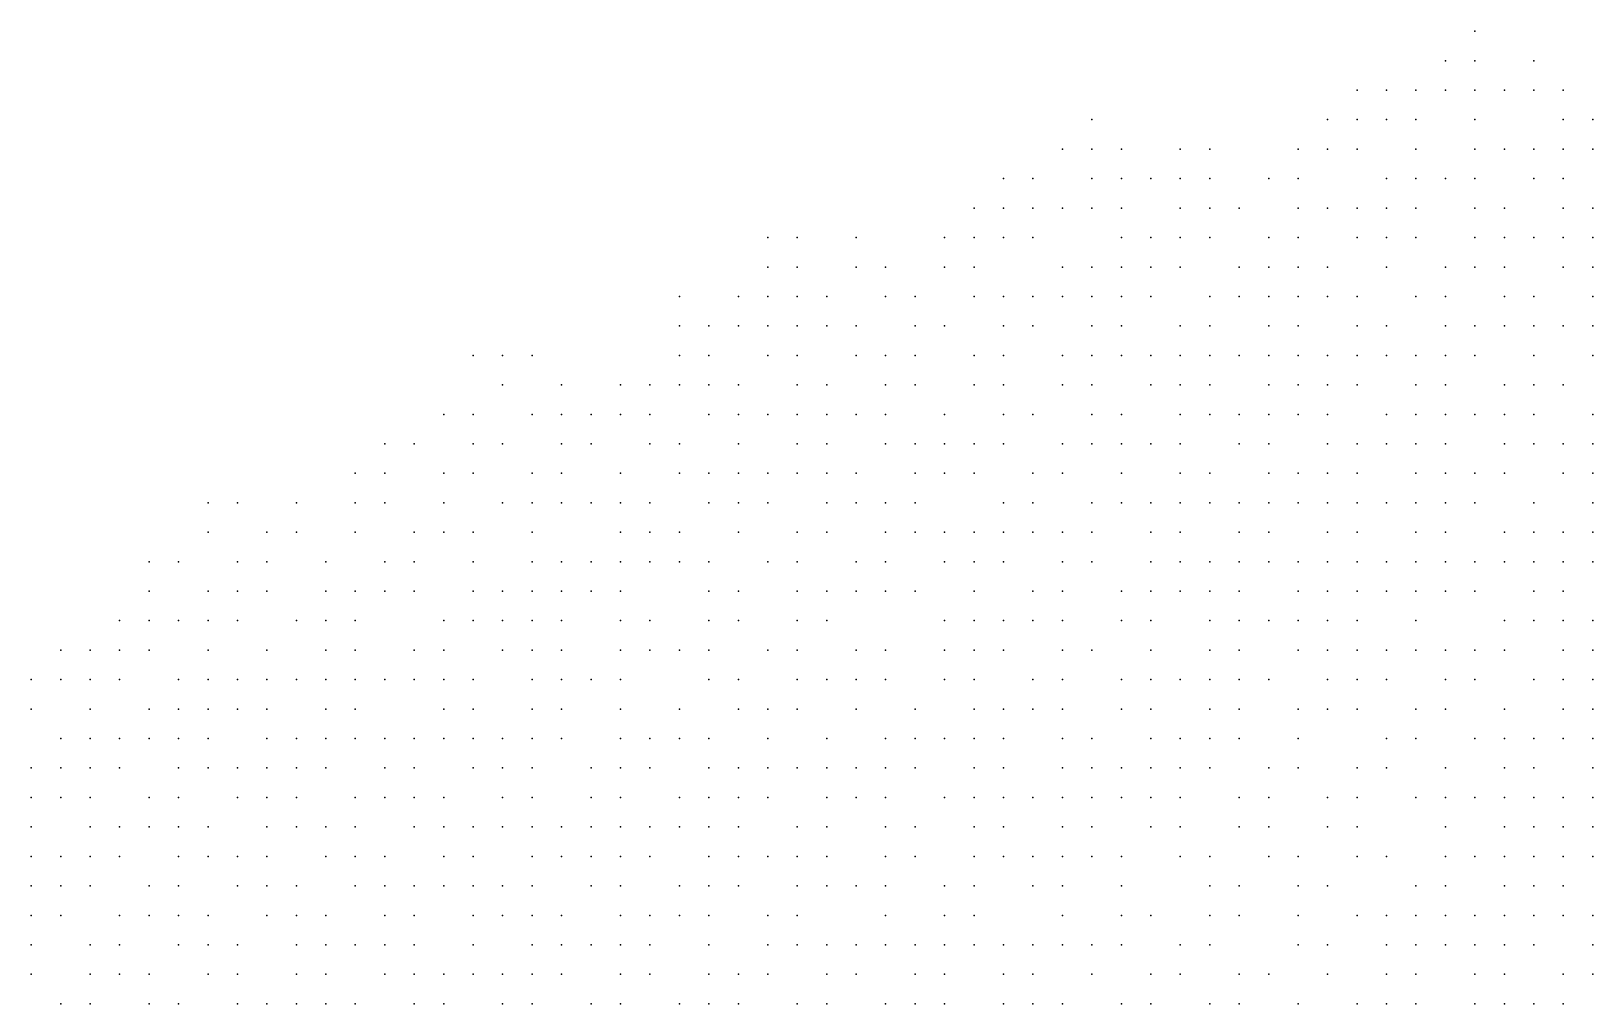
# Model space of a CAD drawing. Extents: x 429 to 793, y 817 to 1241.
# Drawn here: x 480.47 to 519.16, y 1208.62 to 1232.71 of the extents above; entities that cross this region are included whole.
import ezdxf

# ---------------------------------------------------------------- set-up
doc = ezdxf.new("R2010")
doc.units = 0

msp = doc.modelspace()

# ---------------------------------------------------------------- linework, layer by layer
for p in [(516.24, 1232.71, 207.79), (515.51, 1231.98, 207.833), (516.24, 1231.98, 208.254), (517.7, 1231.98, 210.207), (513.32, 1231.25, 206.167), (514.05, 1231.25, 206.583), (514.78, 1231.25, 207.46), (515.51, 1231.25, 208.203), (516.24, 1231.25, 208.718), (516.97, 1231.25, 209.695), (517.7, 1231.25, 210.671), (518.43, 1231.25, 211.183), (506.75, 1230.52, 199.38), (512.59, 1230.52, 205.487), (513.32, 1230.52, 206.21), (514.05, 1230.52, 207.043), (514.78, 1230.52, 207.92), (516.24, 1230.52, 209.182), (518.43, 1230.52, 211.135), (519.16, 1230.52, 212.168), (506.02, 1229.79, 199.004), (506.75, 1229.79, 199.42), (507.48, 1229.79, 199.836), (508.94, 1229.79, 201.773), (509.67, 1229.79, 202.742), (511.86, 1229.79, 204.96), (512.59, 1229.79, 205.947), (513.32, 1229.79, 206.67), (514.78, 1229.79, 208.152), (516.24, 1229.79, 209.131), (516.97, 1229.79, 210.522), (517.7, 1229.79, 210.933), (518.43, 1229.79, 211.345), (519.16, 1229.79, 211.757), (504.56, 1229.06, 197.34), (505.29, 1229.06, 198.172), (506.75, 1229.06, 199.782), (507.48, 1229.06, 200.748), (508.21, 1229.06, 201.26), (508.94, 1229.06, 202.229), (509.67, 1229.06, 203.198), (511.13, 1229.06, 204.433), (511.86, 1229.06, 205.42), (514.05, 1229.06, 207.547), (514.78, 1229.06, 208.101), (515.51, 1229.06, 208.616), (516.24, 1229.06, 209.837), (517.7, 1229.06, 211.353), (518.43, 1229.06, 211.765), (503.83, 1228.33, 197.073), (504.56, 1228.33, 197.796), (505.29, 1228.33, 198.628), (506.02, 1228.33, 199.5), (506.75, 1228.33, 200.238), (507.48, 1228.33, 201.204), (508.94, 1228.33, 202.685), (509.67, 1228.33, 203.329), (510.4, 1228.33, 204.166), (511.86, 1228.33, 205.157), (512.59, 1228.33, 206.603), (513.32, 1228.33, 206.867), (514.05, 1228.33, 208.007), (514.78, 1228.33, 208.565), (516.24, 1228.33, 210.257), (516.97, 1228.33, 210.53), (518.43, 1228.33, 212.396), (519.16, 1228.33, 212.911), (498.72, 1227.6, 190.92), (499.45, 1227.6, 192.01), (500.91, 1227.6, 193.1), (503.1, 1227.6, 196.538), (503.83, 1227.6, 196.805), (504.56, 1227.6, 197.529), (505.29, 1227.6, 198.668), (507.48, 1227.6, 200.694), (508.21, 1227.6, 202.077), (508.94, 1227.6, 202.495), (509.67, 1227.6, 203.783), (511.13, 1227.6, 204.622), (511.86, 1227.6, 205.593), (513.32, 1227.6, 207.327), (514.05, 1227.6, 208.05), (514.78, 1227.6, 209.017), (516.24, 1227.6, 209.983), (516.97, 1227.6, 210.95), (517.7, 1227.6, 211.782), (518.43, 1227.6, 212.193), (519.16, 1227.6, 212.818), (498.72, 1226.87, 190.982), (499.45, 1226.87, 191.497), (500.91, 1226.87, 193.677), (501.64, 1226.87, 194.19), (503.1, 1226.87, 196.271), (503.83, 1226.87, 197.717), (506.02, 1226.87, 199.674), (506.75, 1226.87, 200.184), (507.48, 1226.87, 201.396), (508.21, 1226.87, 202.114), (508.94, 1226.87, 202.949), (510.4, 1226.87, 204.563), (511.13, 1226.87, 205.078), (511.86, 1226.87, 206.049), (512.59, 1226.87, 207.02), (514.05, 1226.87, 208.468), (515.51, 1226.87, 209.437), (516.24, 1226.87, 210.403), (516.97, 1226.87, 211.097), (518.43, 1226.87, 212.303), (519.16, 1226.87, 213.24), (496.53, 1226.14, 188.87), (497.99, 1226.14, 190.47), (498.72, 1226.14, 191.56), (499.45, 1226.14, 192.075), (500.18, 1226.14, 193.165), (501.64, 1226.14, 195.318), (502.37, 1226.14, 195.736), (503.83, 1226.14, 197.678), (504.56, 1226.14, 198.441), (505.29, 1226.14, 199.164), (506.02, 1226.14, 200.13), (506.75, 1226.14, 200.867), (507.48, 1226.14, 201.85), (508.21, 1226.14, 202.568), (509.67, 1226.14, 204.048), (510.4, 1226.14, 205.019), (511.13, 1226.14, 205.534), (511.86, 1226.14, 206.505), (512.59, 1226.14, 207.229), (513.32, 1226.14, 208.06), (514.78, 1226.14, 208.886), (515.51, 1226.14, 209.822), (516.97, 1226.14, 211.517), (517.7, 1226.14, 211.79), (519.16, 1226.14, 213.448), (496.53, 1225.41, 188.722), (497.26, 1225.41, 189.978), (497.99, 1225.41, 191.045), (498.72, 1225.41, 192.137), (499.45, 1225.41, 192.652), (500.18, 1225.41, 193.742), (500.91, 1225.41, 194.483), (502.37, 1225.41, 196.192), (503.1, 1225.41, 197.163), (504.56, 1225.41, 198.649), (505.29, 1225.41, 199.62), (506.75, 1225.41, 201.321), (507.48, 1225.41, 202.039), (508.94, 1225.41, 203.439), (509.67, 1225.41, 204.504), (511.13, 1225.41, 205.99), (511.86, 1225.41, 206.821), (513.32, 1225.41, 207.647), (514.05, 1225.41, 208.371), (515.51, 1225.41, 210.24), (516.24, 1225.41, 210.757), (516.97, 1225.41, 211.693), (517.7, 1225.41, 212.21), (518.43, 1225.41, 212.9), (519.16, 1225.41, 213.864), (491.42, 1224.68, 182.49), (492.15, 1224.68, 183.575), (492.88, 1224.68, 184.66), (496.53, 1224.68, 189.297), (497.26, 1224.68, 190.553), (498.72, 1224.68, 191.622), (499.45, 1224.68, 192.963), (500.91, 1224.68, 194.521), (501.64, 1224.68, 195.68), (502.37, 1224.68, 196.648), (503.83, 1224.68, 197.619), (504.56, 1224.68, 199.236), (506.02, 1224.68, 200.072), (506.75, 1224.68, 201.057), (507.48, 1224.68, 202.493), (508.21, 1224.68, 202.758), (508.94, 1224.68, 203.893), (509.67, 1224.68, 204.445), (510.4, 1224.68, 205.443), (511.13, 1224.68, 206.134), (511.86, 1224.68, 206.826), (512.59, 1224.68, 207.652), (513.32, 1224.68, 208.274), (514.05, 1224.68, 208.789), (514.78, 1224.68, 209.722), (515.51, 1224.68, 210.658), (516.24, 1224.68, 211.381), (517.7, 1224.68, 212.624), (519.16, 1224.68, 213.59), (492.15, 1223.95, 183.06), (493.61, 1223.95, 185.745), (495.07, 1223.95, 187.915), (495.8, 1223.95, 188.425), (496.53, 1223.95, 189.872), (497.26, 1223.95, 190.595), (497.99, 1223.95, 191.128), (499.45, 1223.95, 193.419), (500.18, 1223.95, 193.686), (501.64, 1223.95, 195.623), (502.37, 1223.95, 196.592), (503.83, 1223.95, 198.398), (504.56, 1223.95, 198.817), (506.02, 1223.95, 200.524), (506.75, 1223.95, 201.488), (508.21, 1223.95, 203.212), (508.94, 1223.95, 203.93), (509.67, 1223.95, 204.895), (511.13, 1223.95, 206.552), (511.86, 1223.95, 207.244), (512.59, 1223.95, 207.657), (513.32, 1223.95, 208.692), (514.78, 1223.95, 210.14), (515.51, 1223.95, 210.554), (516.97, 1223.95, 212.207), (517.7, 1223.95, 212.518), (518.43, 1223.95, 213.038), (490.69, 1223.22, 182.04), (491.42, 1223.22, 182.57), (492.88, 1223.22, 184.715), (493.61, 1223.22, 185.8), (494.34, 1223.22, 186.315), (495.07, 1223.22, 187.402), (495.8, 1223.22, 189), (497.26, 1223.22, 190.447), (497.99, 1223.22, 191.685), (498.72, 1223.22, 192.884), (499.45, 1223.22, 193.151), (500.18, 1223.22, 194.598), (500.91, 1223.22, 195.433), (501.64, 1223.22, 196.079), (503.1, 1223.22, 198.014), (504.56, 1223.22, 199.725), (505.29, 1223.22, 200.464), (506.75, 1223.22, 201.94), (507.48, 1223.22, 202.905), (508.94, 1223.22, 204.346), (509.67, 1223.22, 205.28), (510.4, 1223.22, 206.005), (511.13, 1223.22, 206.279), (511.86, 1223.22, 206.97), (512.59, 1223.22, 208.177), (514.05, 1223.22, 209.591), (514.78, 1223.22, 209.865), (515.51, 1223.22, 210.966), (516.24, 1223.22, 211.379), (516.97, 1223.22, 212.205), (517.7, 1223.22, 212.932), (519.16, 1223.22, 214.384), (489.23, 1222.49, 180.298), (489.96, 1222.49, 180.98), (491.42, 1222.49, 183.12), (492.15, 1222.49, 184.2), (493.61, 1222.49, 186.37), (494.34, 1222.49, 186.903), (495.8, 1222.49, 189.06), (496.53, 1222.49, 189.572), (497.99, 1222.49, 191.893), (499.45, 1222.49, 193.607), (500.18, 1222.49, 194.331), (501.64, 1222.49, 196.535), (502.37, 1222.49, 197.028), (503.1, 1222.49, 198.468), (503.83, 1222.49, 198.887), (504.56, 1222.49, 199.951), (506.02, 1222.49, 201.428), (506.75, 1222.49, 202.393), (507.48, 1222.49, 203.114), (508.21, 1222.49, 203.943), (508.94, 1222.49, 204.762), (510.4, 1222.49, 205.695), (511.13, 1222.49, 206.697), (512.59, 1222.49, 208.08), (513.32, 1222.49, 209.041), (514.05, 1222.49, 209.316), (514.78, 1222.49, 210.277), (515.51, 1222.49, 210.964), (516.97, 1222.49, 212.412), (517.7, 1222.49, 213.346), (518.43, 1222.49, 213.866), (519.16, 1222.49, 214.797), (488.5, 1221.76, 179.425), (489.23, 1221.76, 180.147), (490.69, 1221.76, 182.65), (491.42, 1221.76, 183.18), (492.88, 1221.76, 185.303), (493.61, 1221.76, 185.837), (495.07, 1221.76, 188.548), (496.53, 1221.76, 190.145), (497.26, 1221.76, 191.223), (497.99, 1221.76, 191.738), (498.72, 1221.76, 192.822), (499.45, 1221.76, 194.063), (500.18, 1221.76, 194.787), (500.91, 1221.76, 195.51), (502.37, 1221.76, 197.482), (503.1, 1221.76, 198.202), (503.83, 1221.76, 199.341), (505.29, 1221.76, 200.403), (506.02, 1221.76, 201.608), (507.48, 1221.76, 203.121), (508.94, 1221.76, 204.668), (509.67, 1221.76, 205.178), (511.13, 1221.76, 206.629), (511.86, 1221.76, 207.562), (512.59, 1221.76, 208.492), (513.32, 1221.76, 209.453), (514.78, 1221.76, 210.689), (515.51, 1221.76, 211.376), (516.24, 1221.76, 212.306), (516.97, 1221.76, 212.826), (518.43, 1221.76, 214.28), (519.16, 1221.76, 215.054), (484.85, 1221.03, 174.02), (485.58, 1221.03, 175.115), (487.04, 1221.03, 177.305), (488.5, 1221.03, 179.273), (489.23, 1221.03, 180.717), (490.69, 1221.03, 182.67), (492.15, 1221.03, 184.62), (492.88, 1221.03, 185.873), (493.61, 1221.03, 186.407), (494.34, 1221.03, 186.94), (495.07, 1221.03, 188.03), (495.8, 1221.03, 189.65), (497.26, 1221.03, 191.79), (497.99, 1221.03, 192.305), (498.72, 1221.03, 193.39), (500.18, 1221.03, 194.992), (500.91, 1221.03, 195.962), (501.64, 1221.03, 196.95), (502.37, 1221.03, 197.67), (504.56, 1221.03, 200.342), (505.29, 1221.03, 201.064), (506.75, 1221.03, 202.716), (507.48, 1221.03, 203.539), (508.21, 1221.03, 204.158), (508.94, 1221.03, 205.084), (509.67, 1221.03, 205.594), (510.4, 1221.03, 206.527), (511.13, 1221.03, 207.251), (511.86, 1221.03, 208.078), (512.59, 1221.03, 208.904), (513.32, 1221.03, 209.419), (514.05, 1221.03, 210.346), (514.78, 1221.03, 210.827), (515.51, 1221.03, 211.788), (516.24, 1221.03, 212.202), (517.7, 1221.03, 213.709), (519.16, 1221.03, 214.648), (484.85, 1220.3, 174.107), (486.31, 1220.3, 175.708), (487.04, 1220.3, 177.897), (488.5, 1220.3, 179.843), (489.96, 1220.3, 182.008), (490.69, 1220.3, 182.69), (491.42, 1220.3, 184.32), (492.88, 1220.3, 185.91), (495.07, 1220.3, 188.963), (495.8, 1220.3, 190.215), (496.53, 1220.3, 190.745), (497.99, 1220.3, 192.872), (499.45, 1220.3, 193.958), (500.18, 1220.3, 195.57), (501.64, 1220.3, 197.381), (502.37, 1220.3, 198.348), (503.1, 1220.3, 198.863), (503.83, 1220.3, 199.83), (504.56, 1220.3, 200.52), (505.29, 1220.3, 201.482), (506.02, 1220.3, 201.754), (506.75, 1220.3, 203.134), (508.21, 1220.3, 204.574), (508.94, 1220.3, 205.5), (510.4, 1220.3, 206.836), (511.13, 1220.3, 207.663), (512.59, 1220.3, 208.387), (513.32, 1220.3, 209.316), (514.78, 1220.3, 210.758), (515.51, 1220.3, 211.513), (516.97, 1220.3, 213.139), (517.7, 1220.3, 213.792), (518.43, 1220.3, 214.731), (519.16, 1220.3, 215.016), (483.39, 1219.57, 172.545), (484.12, 1219.57, 173.06), (485.58, 1219.57, 175.798), (486.31, 1219.57, 176.3), (487.77, 1219.57, 178.967), (489.23, 1219.57, 181.132), (489.96, 1219.57, 182.215), (491.42, 1219.57, 184.17), (492.88, 1219.57, 186.48), (493.61, 1219.57, 187.568), (494.34, 1219.57, 188.085), (495.07, 1219.57, 188.807), (495.8, 1219.57, 190.25), (496.53, 1219.57, 191.31), (497.26, 1219.57, 191.842), (498.72, 1219.57, 193.973), (499.45, 1219.57, 194.505), (500.91, 1219.57, 196.346), (501.64, 1219.57, 196.866), (503.1, 1219.57, 198.8), (503.83, 1219.57, 199.315), (504.56, 1219.57, 200.246), (506.02, 1219.57, 202.59), (506.75, 1219.57, 202.862), (508.21, 1219.57, 204.064), (508.94, 1219.57, 205.467), (509.67, 1219.57, 206.151), (510.4, 1219.57, 207.248), (511.13, 1219.57, 207.661), (511.86, 1219.57, 208.281), (512.59, 1219.57, 208.799), (513.32, 1219.57, 209.728), (514.05, 1219.57, 210.243), (514.78, 1219.57, 211.17), (515.51, 1219.57, 212.167), (516.24, 1219.57, 212.57), (516.97, 1219.57, 213.507), (517.7, 1219.57, 214.16), (518.43, 1219.57, 214.445), (519.16, 1219.57, 215.384), (483.39, 1218.84, 172.615), (484.85, 1218.84, 174.195), (485.58, 1218.84, 175.293), (486.31, 1218.84, 176.905), (487.77, 1218.84, 179.027), (488.5, 1218.84, 180.103), (489.23, 1218.84, 180.617), (489.96, 1218.84, 181.7), (491.42, 1218.84, 184.375), (492.15, 1218.84, 185.61), (492.88, 1218.84, 186.33), (493.61, 1218.84, 187.772), (494.34, 1218.84, 188.65), (495.07, 1218.84, 189.372), (497.26, 1218.84, 192.41), (497.99, 1218.84, 193.284), (499.45, 1218.84, 195.068), (500.18, 1218.84, 195.826), (500.91, 1218.84, 196.798), (501.64, 1218.84, 197.318), (502.37, 1218.84, 198.805), (503.83, 1218.84, 200.15), (505.29, 1218.84, 201.593), (506.02, 1218.84, 202.524), (507.48, 1218.84, 203.97), (508.21, 1218.84, 204.925), (508.94, 1218.84, 205.608), (509.67, 1218.84, 206.563), (510.4, 1218.84, 206.834), (511.86, 1218.84, 208.693), (512.59, 1218.84, 209.211), (513.32, 1218.84, 210.14), (514.05, 1218.84, 210.655), (514.78, 1218.84, 211.356), (515.51, 1218.84, 212.428), (516.24, 1218.84, 212.94), (517.7, 1218.84, 214.345), (518.43, 1218.84, 214.813), (482.66, 1218.11, 171.767), (483.39, 1218.11, 173.2), (484.12, 1218.11, 173.715), (484.85, 1218.11, 174.788), (485.58, 1218.11, 176.241), (487.04, 1218.11, 178.52), (487.77, 1218.11, 179.595), (488.5, 1218.11, 180.67), (490.69, 1218.11, 183.86), (491.42, 1218.11, 184.94), (492.15, 1218.11, 186.02), (492.88, 1218.11, 186.535), (493.61, 1218.11, 187.613), (495.07, 1218.11, 189.937), (495.8, 1218.11, 190.658), (497.26, 1218.11, 192.254), (497.99, 1218.11, 193.691), (499.45, 1218.11, 195.098), (500.18, 1218.11, 196.278), (503.1, 1218.11, 199.845), (503.83, 1218.11, 200.566), (504.56, 1218.11, 201.078), (505.29, 1218.11, 202.009), (506.02, 1218.11, 202.94), (507.48, 1218.11, 204.382), (508.21, 1218.11, 205.304), (509.67, 1218.11, 206.291), (510.4, 1218.11, 207.246), (511.13, 1218.11, 208.176), (511.86, 1218.11, 209.105), (512.59, 1218.11, 209.622), (513.32, 1218.11, 209.857), (514.78, 1218.11, 211.728), (516.97, 1218.11, 213.31), (517.7, 1218.11, 214.198), (518.43, 1218.11, 214.715), (519.16, 1218.11, 215.602), (481.2, 1217.38, 169), (481.93, 1217.38, 170.918), (482.66, 1217.38, 171.635), (483.39, 1217.38, 173.068), (484.85, 1217.38, 175.38), (486.31, 1217.38, 177.515), (487.77, 1217.38, 179.087), (488.5, 1217.38, 180.519), (489.96, 1217.38, 182.825), (490.69, 1217.38, 183.908), (492.15, 1217.38, 186.052), (492.88, 1217.38, 187.113), (493.61, 1217.38, 188.175), (495.07, 1217.38, 189.777), (495.8, 1217.38, 190.86), (496.53, 1217.38, 191.94), (497.26, 1217.38, 192.817), (498.72, 1217.38, 194.409), (499.45, 1217.38, 195.66), (500.91, 1217.38, 197.425), (501.64, 1217.38, 198.12), (503.1, 1217.38, 199.328), (503.83, 1217.38, 200.053), (504.56, 1217.38, 201.494), (506.02, 1217.38, 203.146), (506.75, 1217.38, 203.97), (508.21, 1217.38, 204.794), (509.67, 1217.38, 206.703), (510.4, 1217.38, 207.658), (511.86, 1217.38, 209.008), (512.59, 1217.38, 209.946), (513.32, 1217.38, 210.229), (514.05, 1217.38, 211.289), (514.78, 1217.38, 211.695), (515.51, 1217.38, 212.285), (516.24, 1217.38, 213.168), (516.97, 1217.38, 213.68), (518.43, 1217.38, 215.267), (519.16, 1217.38, 215.673), (480.47, 1216.65, 168.508), (481.2, 1216.65, 169.578), (481.93, 1216.65, 171.145), (482.66, 1216.65, 172.22), (484.12, 1216.65, 174.37), (484.85, 1216.65, 175.438), (485.58, 1216.65, 176.654), (486.31, 1216.65, 178.077), (487.04, 1216.65, 178.592), (487.77, 1216.65, 179.655), (488.5, 1216.65, 181.082), (489.23, 1216.65, 182.326), (489.96, 1216.65, 183.39), (490.69, 1216.65, 184.473), (491.42, 1216.65, 184.99), (492.88, 1216.65, 187.145), (493.61, 1216.65, 187.66), (494.34, 1216.65, 188.738), (495.07, 1216.65, 190.34), (497.26, 1216.65, 193.018), (497.99, 1216.65, 194.095), (499.45, 1216.65, 195.69), (500.18, 1216.65, 196.558), (500.91, 1216.65, 197.253), (501.64, 1216.65, 197.948), (503.1, 1216.65, 199.957), (503.83, 1216.65, 200.469), (505.29, 1216.65, 202.322), (506.02, 1216.65, 203.146), (507.48, 1216.65, 204.279), (508.21, 1216.65, 205.206), (508.94, 1216.65, 206.128), (509.67, 1216.65, 206.638), (510.4, 1216.65, 207.56), (511.13, 1216.65, 208.444), (512.59, 1216.65, 209.663), (513.32, 1216.65, 210.601), (514.05, 1216.65, 211.256), (515.51, 1216.65, 212.655), (516.24, 1216.65, 213.538), (517.7, 1216.65, 214.456), (518.43, 1216.65, 215.631), (519.16, 1216.65, 216.037), (480.47, 1215.92, 169.119), (481.93, 1215.92, 171.23), (483.39, 1215.92, 172.8), (484.12, 1215.92, 174.93), (484.85, 1215.92, 175.997), (485.58, 1215.92, 176.505), (486.31, 1215.92, 177.928), (487.77, 1215.92, 180.217), (488.5, 1215.92, 180.931), (490.69, 1215.92, 184.675), (491.42, 1215.92, 185.553), (492.88, 1215.92, 187.708), (493.61, 1215.92, 188.223), (495.07, 1215.92, 190.363), (496.53, 1215.92, 191.975), (497.99, 1215.92, 193.577), (498.72, 1215.92, 195.173), (499.45, 1215.92, 196.212), (500.91, 1215.92, 197.775), (502.37, 1215.92, 199.338), (503.83, 1215.92, 201.091), (504.56, 1215.92, 202.049), (505.29, 1215.92, 202.734), (506.02, 1215.92, 203.558), (507.48, 1215.92, 205.103), (508.21, 1215.92, 205.618), (509.67, 1215.92, 207.238), (510.4, 1215.92, 208.043), (511.86, 1215.92, 209.333), (512.59, 1215.92, 210.222), (513.32, 1215.92, 210.69), (514.78, 1215.92, 212.143), (515.51, 1215.92, 213.025), (516.97, 1215.92, 214.133), (518.43, 1215.92, 215.225), (519.16, 1215.92, 215.995), (481.2, 1215.19, 170.206), (481.93, 1215.19, 171.81), (482.66, 1215.19, 172.885), (483.39, 1215.19, 173.913), (484.12, 1215.19, 174.432), (484.85, 1215.19, 175.49), (486.31, 1215.19, 178.132), (487.04, 1215.19, 179.2), (487.77, 1215.19, 180.27), (488.5, 1215.19, 181.493), (489.23, 1215.19, 182.92), (489.96, 1215.19, 183.798), (490.69, 1215.19, 184.518), (491.42, 1215.19, 185.958), (492.15, 1215.19, 186.646), (492.88, 1215.19, 187.193), (493.61, 1215.19, 188.785), (495.07, 1215.19, 190.387), (495.8, 1215.19, 191.45), (496.53, 1215.19, 192.535), (497.26, 1215.19, 193.06), (498.72, 1215.19, 195.178), (500.18, 1215.19, 196.735), (501.64, 1215.19, 198.298), (502.37, 1215.19, 199.165), (503.1, 1215.19, 200.545), (503.83, 1215.19, 200.818), (504.56, 1215.19, 202.188), (506.02, 1215.19, 203.558), (506.75, 1215.19, 204.588), (508.21, 1215.19, 206.03), (508.94, 1215.19, 206.433), (509.67, 1215.19, 207.614), (510.4, 1215.19, 208.311), (511.86, 1215.19, 209.707), (514.05, 1215.19, 211.345), (514.78, 1215.19, 212), (516.24, 1215.19, 213.852), (516.97, 1215.19, 214.497), (517.7, 1215.19, 215.184), (518.43, 1215.19, 215.589), (519.16, 1215.19, 216.175), (480.47, 1214.46, 169.187), (481.2, 1214.46, 170.274), (481.93, 1214.46, 171.315), (482.66, 1214.46, 172.898), (484.12, 1214.46, 174.992), (484.85, 1214.46, 176.05), (485.58, 1214.46, 177.644), (486.31, 1214.46, 178.688), (487.04, 1214.46, 179.76), (487.77, 1214.46, 180.83), (489.23, 1214.46, 182.41), (489.96, 1214.46, 184), (491.42, 1214.46, 186.16), (492.15, 1214.46, 186.678), (492.88, 1214.46, 188.112), (494.34, 1214.46, 189.697), (495.07, 1214.46, 190.942), (495.8, 1214.46, 192.01), (497.26, 1214.46, 193.62), (497.99, 1214.46, 194.139), (498.72, 1214.46, 195.7), (499.45, 1214.46, 196.217), (500.18, 1214.46, 197.257), (500.91, 1214.46, 197.777), (501.64, 1214.46, 198.82), (502.37, 1214.46, 199.34), (503.83, 1214.46, 201.23), (504.56, 1214.46, 201.915), (506.02, 1214.46, 203.97), (506.75, 1214.46, 204.073), (507.48, 1214.46, 205.469), (508.21, 1214.46, 206.125), (508.94, 1214.46, 206.809), (509.67, 1214.46, 207.587), (511.13, 1214.46, 208.685), (511.86, 1214.46, 209.566), (513.32, 1214.46, 210.97), (514.05, 1214.46, 211.963), (515.51, 1214.46, 213.29), (516.97, 1214.46, 214.216), (517.7, 1214.46, 215.142), (519.16, 1214.46, 216.535), (480.47, 1213.73, 169.764), (481.2, 1213.73, 170.82), (481.93, 1213.73, 172.105), (483.39, 1213.73, 174.52), (484.12, 1213.73, 175.552), (485.58, 1213.73, 177.127), (486.31, 1213.73, 178.735), (487.04, 1213.73, 179.247), (488.5, 1213.73, 181.92), (489.23, 1213.73, 182.97), (489.96, 1213.73, 184.04), (490.69, 1213.73, 184.56), (492.15, 1213.73, 187.24), (492.88, 1213.73, 188.31), (494.34, 1213.73, 190.252), (495.07, 1213.73, 190.965), (496.53, 1213.73, 192.57), (497.26, 1213.73, 193.967), (497.99, 1213.73, 194.662), (498.72, 1213.73, 195.181), (500.18, 1213.73, 197.78), (500.91, 1213.73, 198.3), (501.64, 1213.73, 199.335), (503.1, 1213.73, 200.89), (503.83, 1213.73, 201.402), (504.56, 1213.73, 202.43), (505.29, 1213.73, 203.285), (506.02, 1213.73, 203.97), (506.75, 1213.73, 204.907), (507.48, 1213.73, 205.564), (508.21, 1213.73, 206.501), (508.94, 1213.73, 206.782), (510.4, 1213.73, 208.551), (511.13, 1213.73, 209.059), (512.59, 1213.73, 210.749), (513.32, 1213.73, 211.154), (514.78, 1213.73, 212.732), (515.51, 1213.73, 213.242), (516.24, 1213.73, 214.118), (516.97, 1213.73, 214.994), (517.7, 1213.73, 215.506), (518.43, 1213.73, 215.912), (519.16, 1213.73, 216.382), (480.47, 1213, 169.833), (481.93, 1213, 172.379), (482.66, 1213, 173.505), (483.39, 1213, 174.57), (484.12, 1213, 175.615), (484.85, 1213, 176.463), (486.31, 1213, 179.295), (487.04, 1213, 179.807), (487.77, 1213, 180.88), (488.5, 1213, 182.48), (489.96, 1213, 184.6), (490.69, 1213, 185.12), (491.42, 1213, 186.2), (492.15, 1213, 187.278), (492.88, 1213, 187.795), (493.61, 1213, 188.865), (494.34, 1213, 190.45), (495.07, 1213, 191.52), (495.8, 1213, 192.394), (496.53, 1213, 193.093), (497.26, 1213, 193.791), (497.99, 1213, 194.665), (499.45, 1213, 196.223), (500.18, 1213, 197.607), (501.64, 1213, 199.332), (502.37, 1213, 200.37), (503.83, 1213, 201.918), (504.56, 1213, 202.945), (506.02, 1213, 204.443), (506.75, 1213, 204.955), (508.21, 1213, 206.221), (508.94, 1213, 207.158), (510.4, 1213, 208.925), (511.13, 1213, 209.432), (512.59, 1213, 210.713), (513.32, 1213, 211.522), (515.51, 1213, 213.608), (516.97, 1213, 214.484), (517.7, 1213, 215.36), (518.43, 1213, 215.87), (519.16, 1213, 216.764), (480.47, 1212.27, 170.41), (481.2, 1212.27, 171.462), (481.93, 1212.27, 172.515), (482.66, 1212.27, 173.568), (484.12, 1212.27, 176.17), (484.85, 1212.27, 177.018), (485.58, 1212.27, 178.237), (486.31, 1212.27, 178.792), (487.77, 1212.27, 181.44), (488.5, 1212.27, 181.96), (489.23, 1212.27, 183.04), (490.69, 1212.27, 185.688), (491.42, 1212.27, 186.215), (492.88, 1212.27, 188.35), (493.61, 1212.27, 189.42), (494.34, 1212.27, 190.49), (495.07, 1212.27, 191.524), (495.8, 1212.27, 192.568), (497.26, 1212.27, 194.313), (497.99, 1212.27, 195.188), (498.72, 1212.27, 196.228), (499.45, 1212.27, 196.745), (500.18, 1212.27, 198.122), (501.64, 1212.27, 199.847), (502.37, 1212.27, 200.365), (503.83, 1212.27, 201.92), (504.56, 1212.27, 202.92), (505.29, 1212.27, 203.92), (506.02, 1212.27, 203.933), (506.75, 1212.27, 204.915), (507.48, 1212.27, 205.427), (508.94, 1212.27, 207.534), (509.67, 1212.27, 207.91), (511.13, 1212.27, 209.754), (511.86, 1212.27, 210.031), (513.32, 1212.27, 211.485), (514.05, 1212.27, 212.073), (515.51, 1212.27, 213.464), (516.24, 1212.27, 214.34), (516.97, 1212.27, 215.013), (517.7, 1212.27, 215.802), (518.43, 1212.27, 216.192), (519.16, 1212.27, 217.08), (480.47, 1211.54, 170.515), (481.2, 1211.54, 170.965), (481.93, 1211.54, 172.018), (483.39, 1211.54, 174.62), (484.12, 1211.54, 176.023), (485.58, 1211.54, 178.275), (486.31, 1211.54, 179.7), (487.04, 1211.54, 180.57), (488.5, 1211.54, 182.52), (489.23, 1211.54, 183.58), (489.96, 1211.54, 185.006), (490.69, 1211.54, 185.717), (491.42, 1211.54, 186.773), (492.15, 1211.54, 187.315), (492.88, 1211.54, 188.905), (494.34, 1211.54, 190.492), (495.07, 1211.54, 191.525), (496.53, 1211.54, 193.09), (497.26, 1211.54, 194.137), (497.99, 1211.54, 195.185), (499.45, 1211.54, 197.26), (500.18, 1211.54, 197.948), (500.91, 1211.54, 198.81), (501.64, 1211.54, 199.845), (503.1, 1211.54, 201.4), (503.83, 1211.54, 201.732), (505.29, 1211.54, 203.895), (506.02, 1211.54, 204.405), (507.48, 1211.54, 205.9), (509.67, 1211.54, 208.278), (510.4, 1211.54, 209.2), (511.86, 1211.54, 210.399), (512.59, 1211.54, 211.044), (514.78, 1211.54, 212.952), (515.51, 1211.54, 213.83), (516.97, 1211.54, 215.339), (517.7, 1211.54, 216.009), (518.43, 1211.54, 216.514), (480.47, 1210.81, 170.578), (481.2, 1210.81, 171.52), (482.66, 1210.81, 174.153), (483.39, 1210.81, 175.173), (484.12, 1210.81, 176.225), (484.85, 1210.81, 177.278), (486.31, 1210.81, 179.545), (487.04, 1210.81, 180.975), (487.77, 1210.81, 181.845), (489.23, 1210.81, 183.986), (489.96, 1210.81, 184.852), (491.42, 1210.81, 186.803), (492.15, 1210.81, 187.87), (492.88, 1210.81, 189.288), (493.61, 1210.81, 189.46), (495.07, 1210.81, 192.048), (495.8, 1210.81, 193.088), (496.53, 1210.81, 193.613), (497.26, 1210.81, 194.66), (498.72, 1210.81, 196.223), (499.45, 1210.81, 197.255), (501.64, 1210.81, 199.843), (503.1, 1210.81, 201.543), (503.83, 1210.81, 202.395), (506.02, 1210.81, 204.878), (507.48, 1210.81, 206.372), (508.21, 1210.81, 206.885), (509.67, 1210.81, 208.646), (510.4, 1210.81, 209.154), (511.86, 1210.81, 210.767), (513.32, 1210.81, 211.926), (514.05, 1210.81, 212.805), (514.78, 1210.81, 213.318), (515.51, 1210.81, 214.156), (516.24, 1210.81, 214.55), (516.97, 1210.81, 214.945), (517.7, 1210.81, 215.665), (518.43, 1210.81, 216.331), (519.16, 1210.81, 217.341), (480.47, 1210.08, 170.62), (481.93, 1210.08, 173.137), (482.66, 1210.08, 173.645), (484.12, 1210.08, 175.725), (484.85, 1210.08, 177.83), (485.58, 1210.08, 178.893), (487.04, 1210.08, 180.465), (487.77, 1210.08, 182.048), (488.5, 1210.08, 183.12), (489.23, 1210.08, 184.188), (489.96, 1210.08, 184.698), (491.42, 1210.08, 187.36), (492.88, 1210.08, 189.117), (493.61, 1210.08, 189.98), (494.34, 1210.08, 191.016), (495.07, 1210.08, 191.532), (495.8, 1210.08, 192.57), (497.26, 1210.08, 194.657), (498.72, 1210.08, 196.735), (499.45, 1210.08, 197.767), (500.18, 1210.08, 198.288), (500.91, 1210.08, 199.32), (501.64, 1210.08, 199.84), (502.37, 1210.08, 201.167), (503.1, 1210.08, 202.018), (503.83, 1210.08, 202.682), (504.56, 1210.08, 203.37), (505.29, 1210.08, 203.87), (506.02, 1210.08, 204.367), (506.75, 1210.08, 205.86), (507.48, 1210.08, 206.356), (508.94, 1210.08, 207.843), (509.67, 1210.08, 208.136), (511.86, 1210.08, 210.904), (512.59, 1210.08, 211.135), (514.05, 1210.08, 212.968), (514.78, 1210.08, 213.581), (515.51, 1210.08, 213.869), (516.24, 1210.08, 214.876), (516.97, 1210.08, 215.271), (517.7, 1210.08, 215.826), (519.16, 1210.08, 217.158), (480.47, 1209.35, 171.175), (481.93, 1209.35, 173.178), (482.66, 1209.35, 174.72), (483.39, 1209.35, 175.775), (484.85, 1209.35, 177.855), (485.58, 1209.35, 178.93), (487.04, 1209.35, 181.027), (487.77, 1209.35, 182.1), (489.23, 1209.35, 183.677), (489.96, 1209.35, 185.255), (490.69, 1209.35, 186.322), (491.42, 1209.35, 187.39), (492.15, 1209.35, 188.253), (492.88, 1209.35, 189.637), (493.61, 1209.35, 190.5), (495.07, 1209.35, 192.052), (495.8, 1209.35, 193.438), (497.26, 1209.35, 195.174), (497.99, 1209.35, 195.698), (498.72, 1209.35, 196.215), (500.18, 1209.35, 198.8), (500.91, 1209.35, 199.803), (502.37, 1209.35, 201.312), (503.1, 1209.35, 201.83), (504.56, 1209.35, 203.345), (505.29, 1209.35, 204.33), (506.75, 1209.35, 205.488), (508.21, 1209.35, 207.314), (508.94, 1209.35, 207.994), (510.4, 1209.35, 209.382), (511.13, 1209.35, 209.889), (512.59, 1209.35, 211.272), (514.05, 1209.35, 213.007), (514.78, 1209.35, 213.294), (516.24, 1209.35, 214.808), (516.97, 1209.35, 215.643), (518.43, 1209.35, 216.653), (519.16, 1209.35, 217.48), (481.2, 1208.62, 172.129), (481.93, 1208.62, 173.725), (483.39, 1208.62, 175.273), (484.12, 1208.62, 176.683), (485.58, 1208.62, 178.955), (486.31, 1208.62, 180.018), (487.04, 1208.62, 181.599), (487.77, 1208.62, 182.119), (488.5, 1208.62, 183.725), (489.96, 1208.62, 185.303), (490.69, 1208.62, 186.37), (492.15, 1208.62, 188.773), (492.88, 1208.62, 189.465), (494.34, 1208.62, 191.02), (495.07, 1208.62, 192.575), (496.53, 1208.62, 194.645), (497.26, 1208.62, 195.169), (497.99, 1208.62, 196.208), (499.45, 1208.62, 197.76), (500.18, 1208.62, 198.785), (501.64, 1208.62, 200.28), (502.37, 1208.62, 200.795), (503.1, 1208.62, 202.307), (504.56, 1208.62, 203.82), (505.29, 1208.62, 204.793), (506.02, 1208.62, 205.303), (507.48, 1208.62, 206.785), (508.21, 1208.62, 207.281), (509.67, 1208.62, 208.872), (510.4, 1208.62, 209.75), (511.86, 1208.62, 211.185), (513.32, 1208.62, 212.44), (514.05, 1208.62, 212.947), (514.78, 1208.62, 213.785), (516.24, 1208.62, 215.134), (516.97, 1208.62, 215.965), (517.7, 1208.62, 216.47), (518.43, 1208.62, 216.975)]:
    msp.add_point(p)

doc.saveas('drawing.dxf')
